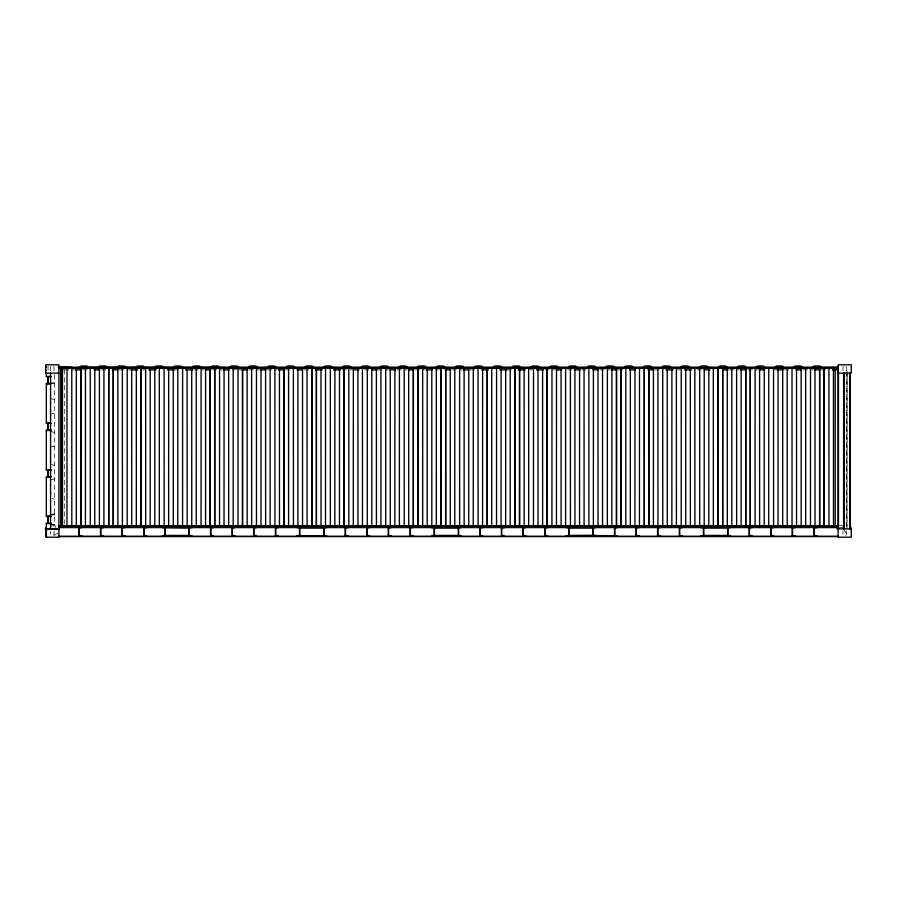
<?xml version="1.0" encoding="UTF-8"?>
<svg xmlns="http://www.w3.org/2000/svg" width="902" height="902" viewBox="0 0 902 902"><rect width="100%" height="100%" fill="white"/><g stroke="black" fill="none" stroke-linecap="round" stroke-linejoin="round"><path stroke-width="0.68" stroke-dasharray="4.51 3.38" d="M54.334 535.371L60.22 531.571M51.188 414.119L54.47 413.139M51.188 446.986L54.47 446.005M51.188 479.864L54.47 478.883M51.188 514.692L54.47 513.712M64.561 369.865L74.415 369.865M82.725 369.865L89.772 369.865M101.193 369.865L106.819 369.865M119.357 369.865L129.369 369.865M141.907 369.865L144.872 369.865M174.458 369.865L180.096 369.865M194.054 369.865L204.044 369.865M212.376 369.865L222.366 369.865M232.22 369.865L236.448 369.865M237.733 369.865L241.961 369.865M249.008 369.865L258.998 369.865M267.33 369.865L277.309 369.865M285.652 369.865L292.699 369.865M304.075 369.865L309.713 369.865M342.027 369.865L351.983 369.865M364.566 369.865L370.203 369.865M377.34 369.865L388.615 369.865M396.981 369.865L406.937 369.865M415.303 369.865L425.248 369.865M435.114 369.865L439.342 369.865M451.947 369.865L461.88 369.865M470.258 369.865L477.383 369.865M506.969 369.865L512.607 369.865M529.451 369.865L532.327 369.865M544.955 369.865L554.877 369.865M567.505 369.865L573.142 369.865M581.598 369.865L587.281 369.865M599.909 369.865L609.82 369.865M618.231 369.865L625.323 369.865M654.875 369.865L660.546 369.865M677.425 369.865L680.277 369.865M697.156 369.865L702.816 369.865M729.56 369.865L739.448 369.865M747.882 369.865L757.77 369.865M773.251 369.865L777.49 369.865M784.526 369.865L790.175 369.865M802.848 369.865L812.713 369.865M821.17 369.865L828.216 369.865M51.403 382.989L54.47 382.989M51.188 383.203L54.47 383.203M52.282 514.692L54.47 514.692M51.403 514.907L54.47 514.907M51.403 524.592L54.47 524.592M51.188 524.806L54.47 524.806M839.491 525.719L846.538 525.719M51.188 525.889L54.47 525.889L54.47 373.09M839.503 527.591L846.538 527.591L846.933 369.865L846.933 528.876M51.188 398.661L54.47 399.642M51.188 431.528L54.47 432.509M51.188 464.406L54.47 465.387M52.282 498.58L54.47 499.234M844.227 530.038L847.925 535.754M847.068 374.668L847.068 527.884M846.414 531.041L846.414 534.548A2.075 2.075 0 0 1 842.942 534.559L842.953 531.041M64.301 369.707L64.301 525.855M55.766 525.719L55.766 527.591M54.052 531.041L54.052 534.548A2.075 2.075 0 0 1 50.58 534.559L50.591 531.041M48.054 366.212L48.054 370.418M843.404 366.46A2.075 2.075 0 0 0 842.942 366.967L842.953 370.474A2.075 2.075 0 0 0 843.404 370.981M845.952 366.46A2.075 2.075 0 0 1 846.414 366.967L846.414 370.474A2.075 2.075 0 0 1 845.952 370.981M51.042 366.46A2.075 2.075 0 0 0 50.58 366.967L50.591 370.474A2.075 2.075 0 0 0 51.042 370.981M53.59 366.46A2.075 2.075 0 0 1 54.052 366.967L54.052 370.474A2.075 2.075 0 0 1 53.59 370.981"/><path stroke-width="1.35" d="M118.297 367.396L105.748 367.418M199.534 367.509L212.128 367.396M83.029 367.396L84.935 367.396M79.353 367.531L81 365.998L86.964 365.998L88.61 367.531M98.126 367.531L99.761 365.998L105.737 365.998L107.372 367.531M116.888 367.531L118.523 365.998L124.499 365.998L126.145 367.531M135.65 367.531L137.296 365.998L143.26 365.998L144.906 367.531M154.422 367.531L156.057 365.998L162.033 365.998L163.668 367.531M173.184 367.531L174.83 365.998L180.795 365.998L182.441 367.531M191.957 367.531L193.592 365.998L199.567 365.998L201.202 367.531M210.718 367.531L212.353 365.998L218.329 365.998L219.975 367.531M229.48 367.531L231.126 365.998L237.091 365.998L238.737 367.531M248.253 367.531L249.888 365.998L255.864 365.998L257.498 367.531M267.015 367.531L268.661 365.998L274.625 365.998L276.271 367.531M285.787 367.531L287.422 365.998L293.398 365.998L295.033 367.531M304.549 367.531L306.195 365.998L312.16 365.998L313.806 367.531M323.311 367.531L324.957 365.998L330.933 365.998L332.567 367.531M342.083 367.531L343.718 365.998L349.694 365.998L351.329 367.531M360.845 367.531L362.491 365.998L368.456 365.998L370.102 367.531M379.618 367.531L381.253 365.998L387.229 365.998L388.863 367.531M398.38 367.531L400.026 365.998L405.99 365.998L407.636 367.531M417.141 367.531L418.787 365.998L424.763 365.998L426.398 367.531M435.914 367.531L437.549 365.998L443.525 365.998L445.16 367.531M454.822 367.531L456.457 365.998L462.433 365.998L464.068 367.531M473.877 367.531L475.512 365.998L481.488 365.998L483.122 367.531M492.92 367.531L494.567 365.998L500.531 365.998L502.177 367.531M511.693 367.531L513.328 365.998L519.304 365.998L520.939 367.531M530.455 367.531L532.101 365.998L538.066 365.998L539.712 367.531M549.228 367.531L550.863 365.998L556.838 365.998L558.473 367.531M567.989 367.531L569.624 365.998L575.6 365.998L577.246 367.531M586.751 367.531L588.397 365.998L594.362 365.998L596.008 367.531M605.524 367.531L607.159 365.998L613.134 365.998L614.769 367.531M624.15 367.531L625.785 365.998L631.761 365.998L633.396 367.531M642.912 367.531L644.547 365.998L650.522 365.998L652.169 367.531M661.673 367.531L663.32 365.998L669.284 365.998L670.93 367.531M680.446 367.531L682.081 365.998L688.057 365.998L689.692 367.531M699.354 367.531L700.989 365.998L706.965 365.998L708.6 367.531M718.116 367.531L719.762 365.998L725.727 365.998L727.373 367.531M737.024 367.531L738.67 365.998L744.635 365.998L746.281 367.531M755.797 367.531L757.432 365.998L763.408 365.998L765.043 367.531M774.705 367.531L776.34 365.998L782.316 365.998L783.951 367.531M793.467 367.531L795.113 365.998L801.077 365.998L802.724 367.531M812.375 367.531L814.021 365.998L819.986 365.998L821.632 367.531M45.72 366.967L46.487 366.967M58.156 366.967L58.923 366.967M58.923 367.08L71.517 367.317M58.923 367.317L838.251 367.317M58.867 367.531L838.308 367.531L825.657 367.531M58.923 368.309L838.082 368.309M60.299 369.865L63.05 369.865M75.678 369.865L81.315 369.865M93.988 369.865L99.626 369.865M112.31 369.865L117.948 369.865M130.632 369.865L137.679 369.865M148.954 369.865L156.001 369.865M167.276 369.865L174.323 369.865M185.598 369.865L192.645 369.865M205.329 369.865L210.967 369.865M223.64 369.865L229.277 369.865M241.961 369.865L247.599 369.865M260.283 369.865L265.921 369.865M278.605 369.865L284.243 369.865M296.927 369.865L302.565 369.865M315.249 369.865L322.296 369.865M333.571 369.865L340.618 369.865M353.291 369.865L358.928 369.865M371.613 369.865L377.25 369.865M389.935 369.865L395.572 369.865M408.256 369.865L413.894 369.865M426.578 369.865L432.216 369.865M444.9 369.865L450.538 369.865M463.222 369.865L468.86 369.865M481.533 369.865L488.58 369.865M499.855 369.865L506.901 369.865M518.176 369.865L525.223 369.865M536.498 369.865L543.545 369.865M556.23 369.865L561.867 369.865M574.551 369.865L580.189 369.865M592.873 369.865L598.5 369.865M611.184 369.865L616.821 369.865M629.506 369.865L635.143 369.865M647.828 369.865L653.465 369.865M666.15 369.865L673.196 369.865M684.471 369.865L691.518 369.865M704.203 369.865L709.84 369.865M722.513 369.865L728.151 369.865M740.835 369.865L746.473 369.865M759.157 369.865L764.795 369.865M777.479 369.865L783.116 369.865M795.801 369.865L801.438 369.865M814.123 369.865L819.76 369.865M832.445 369.865L838.082 369.865L838.082 373.124L851.285 373.124L851.285 364.803L838.082 364.803L838.082 537.197L851.285 537.197L851.285 527.884M45.72 370.474L46.487 370.474M58.923 373.101L45.72 373.124L45.72 364.803L58.923 364.803L58.923 537.197L45.72 537.197L45.72 527.884M46.329 376.348L50.58 376.348M51.188 376.788L46.329 376.765L46.329 373.101M51.188 383.44L46.329 383.44L46.329 423.365L51.188 423.388M46.329 383.869L50.58 383.869M46.329 422.937L50.58 422.937M51.188 430.04L46.329 430.04L46.329 470.156L50.613 470.156M46.329 430.457L50.58 430.457M46.329 469.739L50.58 469.739M46.881 469.953L51.188 469.953M46.881 476.606L51.188 476.606M50.613 476.831L46.329 476.831L46.329 516.508L51.188 516.53M46.329 477.259L50.58 477.259M46.329 516.079L50.58 516.079M51.188 523.183L46.329 523.183L46.329 528.854L58.923 528.854M46.329 523.6L50.58 523.6M58.427 525.719L838.082 525.719M58.923 525.889L838.082 525.889M58.923 526.182L838.082 526.182M58.585 527.591L838.105 527.591M189.025 527.862L165.156 527.591L165.156 535.687M299.802 527.862L323.671 527.862M434.448 527.862L458.317 527.862M569.094 527.862L592.964 527.862M703.74 527.862L727.61 527.862M45.1 528.876L58.923 528.876M851.285 528.876L837.191 528.876L837.191 525.889M45.72 531.041L46.487 531.041M45.72 534.548L46.487 534.548M165.156 535.416L189.025 535.416M434.448 535.416L458.317 535.416M569.094 535.416L617.442 535.687L614.499 535.687L614.499 527.591M703.74 535.416L727.61 535.416M58.923 536.295L838.082 536.295M58.923 536.6L838.082 536.6M87.562 367.407L100.156 367.418M125.344 367.441L136.552 367.452M143.542 367.464L156.147 367.475M161.74 367.475L174.345 367.497M181.336 367.497L193.941 367.509M219.13 367.531L224.722 367.531M264.309 367.531L265.075 367.531M850.214 373.124L850.214 528.876M849.819 373.124L849.819 528.876M844.182 373.124L844.182 528.876M843.607 373.124L843.607 528.876M838.465 373.124L838.465 528.876M835.196 369.865L835.196 525.889M833.459 368.309L833.493 525.889M828.938 368.309L828.972 525.889M824.157 368.309L824.157 525.889M824.124 368.309L824.124 525.889M819.647 368.309L819.647 525.889M819.614 368.309L819.614 525.889M816.953 527.591L814.326 527.862L814.326 535.416L816.953 535.687L814.01 535.687L814.01 527.591M814.991 368.309L815.025 525.889M810.503 368.309L810.481 525.889M805.655 368.309L805.689 525.889M801.145 368.309L801.179 525.889M796.522 368.309L796.556 525.889M795.158 527.591L792.531 527.862L792.531 535.416L795.158 535.687L792.215 535.687L792.215 527.591M792.012 368.309L792.046 525.889M787.221 368.309L787.198 525.889M782.711 368.309L782.677 525.889M778.088 368.309L778.054 525.889M773.623 527.591L770.996 527.862L770.996 535.416L773.623 535.687L770.68 535.687L770.68 527.591M773.544 368.309L773.578 525.889M768.763 368.309L768.729 525.889M764.242 368.309L764.208 525.889M759.585 368.309L759.619 525.889M755.109 368.309L755.075 525.889M752.088 527.591L749.461 527.862L749.461 535.416L752.088 535.687L749.145 535.687L749.145 527.591M750.295 368.309L750.295 525.889M750.261 368.309L750.261 525.889M745.774 368.309L745.774 525.889M745.74 368.309L745.74 525.889M741.162 368.309L741.128 525.889M736.607 368.309L736.641 525.889M731.793 368.309L731.826 525.889M730.541 527.591L727.914 527.862L727.914 535.416L730.541 535.687L700.798 535.687L703.425 535.416L703.425 527.862L700.798 527.591M727.61 527.591L727.61 535.687M727.271 368.309L727.305 525.889M722.694 368.309L722.694 525.889M722.66 368.309L722.66 525.889M718.172 368.309L718.172 525.889M718.139 368.309L718.139 525.889M713.324 368.309L713.358 525.889M708.837 368.309L708.803 525.889M704.225 368.309L704.191 525.889M703.74 527.591L703.74 535.687M699.67 368.309L699.704 525.889M694.856 368.309L694.89 525.889M690.334 368.309L690.368 525.889M685.757 368.309L685.723 525.889M682.307 527.591L679.68 527.862L679.68 535.416L682.307 535.687L679.364 535.687L679.364 527.591M681.236 368.309L681.202 525.889M676.387 368.309L676.421 525.889M671.9 368.309L671.866 525.889M667.254 368.309L667.288 525.889M662.733 368.309L662.767 525.889M660.501 527.591L657.885 527.862L657.885 535.416L660.501 535.687L657.569 535.687L657.569 527.591M657.919 368.309L657.953 525.889M653.443 368.309L653.409 525.889M648.82 368.309L648.82 525.889M648.786 368.309L648.786 525.889M644.299 368.309L644.299 525.889M644.265 368.309L644.265 525.889M639.484 368.309L639.45 525.889M638.977 527.591L636.35 527.862L636.35 535.416L638.977 535.687L636.034 535.687L636.034 527.591M634.974 368.309L634.94 525.889M630.351 368.309L630.318 525.889M625.83 368.309L625.808 525.889M617.442 527.591L614.814 527.862L614.814 535.416M611.883 368.309L611.849 525.889M607.373 368.309L607.339 525.889M602.525 368.309L602.547 525.889M598.003 368.309L598.037 525.889M595.895 527.591L593.268 527.862L593.268 535.416M595.895 535.416L566.152 535.687L568.779 535.416L568.779 527.862L566.152 527.591M593.415 368.309L593.381 525.889M592.964 527.591L592.964 535.687M588.871 368.309L588.905 525.889M584.056 368.309L584.09 525.889M579.569 368.309L579.535 525.889M574.912 368.309L574.946 525.889M570.402 368.309L570.436 525.889M569.094 527.591L569.094 535.687M565.588 368.309L565.622 525.889M561.067 368.309L561.1 525.889M556.489 368.309L556.455 525.889M551.968 368.309L551.934 525.889M547.661 527.591L545.034 527.862L545.034 535.416L547.661 535.687L544.718 535.687L544.718 527.591M542.598 368.309L542.632 525.889M537.987 368.309L538.02 525.889M533.499 368.309L533.465 525.889M528.651 368.309L528.685 525.889M525.855 527.591L523.228 527.862L523.228 535.416L525.855 535.687L522.923 535.687L522.923 527.591M524.13 368.309L524.163 525.889M510.216 368.309L510.182 525.889M505.695 368.309L505.661 525.889M504.319 527.591L501.692 527.862L501.692 535.416L504.319 535.687L501.388 535.687L501.388 527.591M501.084 368.309L501.05 525.889M496.562 368.309L496.528 525.889M491.748 368.309L491.714 525.889M482.784 527.591L480.157 527.862L480.157 535.416L482.784 535.687L479.853 535.687L479.853 527.591M482.615 368.309L482.581 525.889M478.06 368.309L478.094 525.889M473.279 368.309L473.246 525.889M468.769 368.309L468.736 525.889M464.113 368.309L464.147 525.889M461.249 527.591L458.622 527.862L458.622 535.416L461.249 535.687L431.506 535.687L434.133 535.416L434.133 527.862L431.506 527.591M459.592 368.309L459.625 525.889M458.317 527.591L458.317 535.687M454.811 368.309L454.777 525.889M450.267 368.309L450.301 525.889M436.342 368.309L436.309 525.889M434.448 527.591L434.448 535.687M431.799 368.309L431.832 525.889M427.21 368.309L427.176 525.889M422.666 368.309L422.7 525.889M413.015 527.591L410.387 527.862L410.387 535.416L413.015 535.687L410.072 535.687L410.072 527.591M408.707 368.309L408.741 525.889M404.197 368.309L404.231 525.889M399.417 368.309L399.383 525.889M394.896 368.309L394.862 525.889M391.209 527.591L388.582 527.862L388.582 535.416L391.209 535.687L388.277 535.687L388.277 527.591M390.239 368.309L390.273 525.889M385.729 368.309L385.763 525.889M380.948 368.309L380.915 525.889M376.393 368.309L376.427 525.889M371.782 368.309L371.816 525.889M369.673 527.591L367.046 527.862L367.046 535.416L369.673 535.687L366.742 535.687L366.742 527.591M367.294 368.309L367.261 525.889M362.446 368.309L362.48 525.889M357.925 368.309L357.959 525.889M353.347 368.309L353.313 525.889M348.792 368.309L348.826 525.889M348.138 527.591L345.511 527.862L345.511 535.416L348.138 535.687L345.207 535.687L345.207 527.591M339.49 368.309L339.456 525.889M334.879 368.309L334.845 525.889M330.324 368.309L330.357 525.889M326.603 527.591L323.976 527.862L323.976 535.416L326.603 535.687L296.859 535.687L299.487 535.416L299.487 527.862L296.859 527.591M325.543 368.309L325.509 525.889M323.671 527.591L323.671 535.687L299.802 535.687L299.802 527.591M320.988 368.309L321.022 525.889M307.041 368.309L307.075 525.889M302.52 368.309L302.553 525.889M297.942 368.309L297.908 525.889M293.387 368.309L293.421 525.889M288.572 368.309L288.606 525.889M284.096 368.309L284.096 525.889M284.062 368.309L284.062 525.889M279.44 368.309L279.473 525.889M278.357 527.591L275.741 527.862L275.741 535.416L278.357 535.687L275.426 535.687L275.426 527.591M274.918 368.309L274.952 525.889M270.138 368.309L270.104 525.889M265.594 368.309L265.628 525.889M260.971 368.309L261.005 525.889M256.484 368.309L256.461 525.889M256.563 527.591L253.936 527.862L253.936 535.416L256.563 535.687L253.631 535.687L253.631 527.591M251.635 368.309L251.669 525.889M247.125 368.309L247.159 525.889M237.993 368.309L238.027 525.889M235.027 527.591L232.4 527.862L232.4 535.416L235.027 535.687L232.096 535.687L232.096 527.591M233.178 368.309L233.201 525.889M228.657 368.309L228.691 525.889M224.068 368.309L224.034 525.889M219.558 368.309L219.524 525.889M214.744 368.309L214.744 525.889M214.71 368.309L214.71 525.889M213.492 527.591L210.865 527.862L210.865 535.416L213.492 535.687L210.561 535.687L210.561 527.591M210.222 368.309L210.222 525.889M210.189 368.309L210.189 525.889M205.6 368.309L205.577 525.889M201.09 368.309L201.056 525.889M196.241 368.309L196.275 525.889M191.957 527.591L189.33 527.862L189.33 535.416L191.957 535.687L162.213 535.687L164.84 535.416L164.84 527.862L162.213 527.591M191.72 368.309L191.754 525.889M189.025 527.591L189.025 535.687M187.109 368.309L187.142 525.889M182.621 368.309L182.587 525.889M177.807 368.309L177.773 525.889M173.252 368.309L173.285 525.889M168.674 368.309L168.64 525.889M164.119 368.309L164.153 525.889M159.304 368.309L159.338 525.889M154.783 368.309L154.817 525.889M150.206 368.309L150.172 525.889M146.789 527.591L144.162 527.862L144.162 535.416L146.789 535.687L143.858 535.687L143.858 527.591M145.65 368.309L145.684 525.889M140.87 368.309L140.87 525.889M140.836 368.309L140.836 525.889M136.349 368.309L136.315 525.889M131.703 368.309L131.737 525.889M127.216 368.309L127.182 525.889M124.995 527.591L122.368 527.862L122.368 535.416L124.995 535.687L122.063 535.687L122.063 527.591M122.368 368.309L122.401 525.889M117.858 368.309L117.88 525.889M113.269 368.309L113.269 525.889M113.235 368.309L113.235 525.889M108.747 368.309L108.747 525.889M108.714 368.309L108.714 525.889M103.933 368.309L103.899 525.889M103.459 527.591L100.832 527.862L100.832 535.416L103.459 535.687L100.528 535.687L100.528 527.591M99.423 368.309L99.389 525.889M94.8 368.309L94.766 525.889M90.245 368.309L90.279 525.889M85.464 368.309L85.431 525.889M81.924 527.591L79.297 527.862L79.297 535.416L81.924 535.687L78.993 535.687L78.993 527.591M76.332 368.309L76.298 525.889M71.788 368.309L71.822 525.889M66.996 368.309L66.962 525.889M62.452 368.309L62.486 525.889M61.415 368.309L61.415 525.855M61.02 368.309L61.02 525.855M50.67 475.828L50.67 476.594M50.58 373.101L50.58 528.854M48.189 376.788L47.986 383.44M48.043 430.457L47.907 423.365M48.189 476.606L47.907 470.156M48.189 516.53L47.907 523.183M47.795 376.788L47.806 383.869M47.693 422.937L47.693 430.457M47.806 469.739L47.795 476.606M47.795 516.53L47.806 523.6M46.419 528.177L46.419 536.893M621.016 525.889L621.016 368.309L620.982 525.889M616.506 525.889L616.506 368.309L616.472 525.889M547.153 525.889L547.153 368.309L547.119 525.889M519.552 525.889L519.552 368.309L519.518 525.889M515.031 525.889L515.031 368.309L514.997 525.889M487.227 525.889L487.227 368.309L487.193 525.889M445.678 525.889L445.678 368.309L445.644 525.889M441.157 525.889L441.157 368.309L441.134 525.889M417.874 525.889L417.874 368.309L417.851 525.889M413.364 525.889L413.364 368.309L413.33 525.889M344.012 525.889L344.012 368.309L343.978 525.889M316.41 525.889L316.41 368.309L316.377 525.889M311.889 525.889L311.889 368.309L311.855 525.889M242.537 525.889L242.537 368.309L242.503 525.889M80.954 525.889L80.954 368.309L80.921 525.889"/></g></svg>
